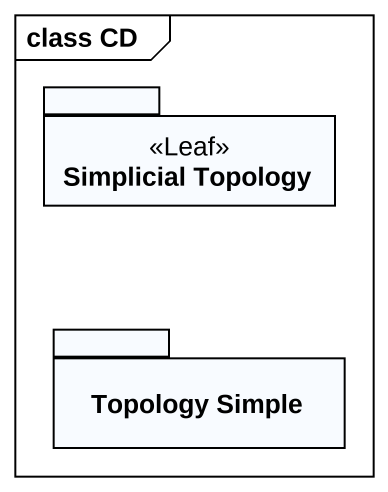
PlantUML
@startuml
mainframe class CD
package "Simplicial Topology" as Simplicial_Topology <<Leaf>> {
}
package "Topology Simple" as Topology_Simple {
}
@enduml
